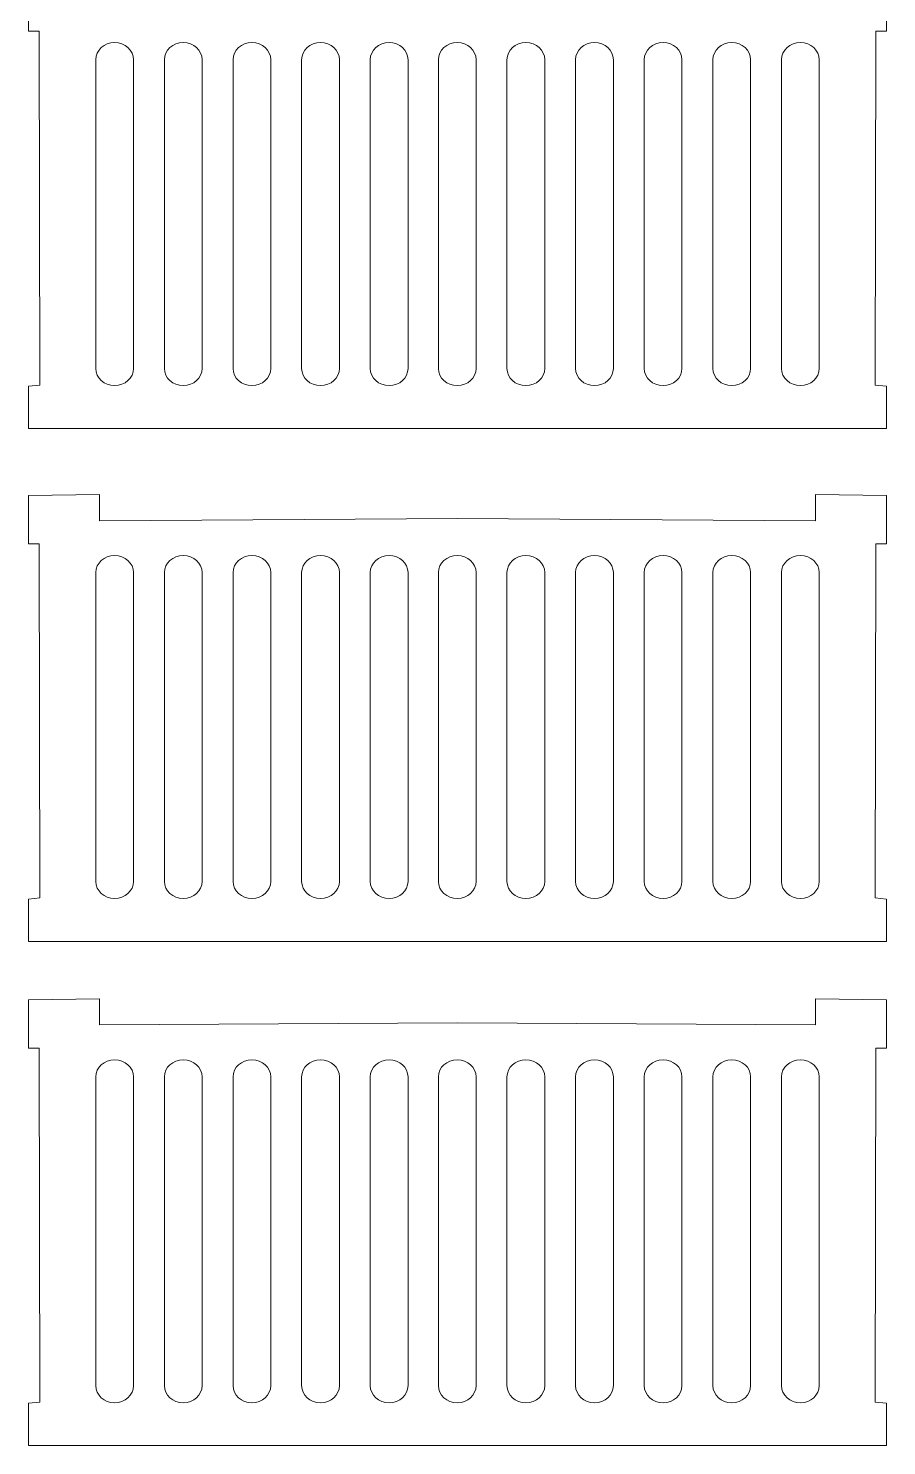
# Model space of a CAD drawing. Header units: millimetres. Extents: x -494 to 494, y -418 to 418.
# Drawn here: x -437.4 to -387.4, y -44 to 38.7 of the extents above; entities that cross this region are included whole.
import ezdxf

# ---------------------------------------------------------------- set-up
doc = ezdxf.new("R2010")
doc.units = ezdxf.units.MM
doc.header["$MEASUREMENT"] = 0

msp = doc.modelspace()

# ---------------------------------------------------------------- linework, layer by layer
at = {"lineweight": 9}
for points, knots in [([(-412.3838, 15.3226), (-412.3838, 15.3226), (-387.3684, 15.3226), (-387.3684, 15.3226), (-387.3684, 15.3226), (-387.3684, 15.3226), (-387.3684, 17.7914), (-387.3684, 17.7914), (-387.3684, 17.7914), (-387.3684, 17.7914), (-388.0299, 17.8575), (-388.0299, 17.8575), (-388.0299, 17.8575), (-388.0299, 17.8575), (-387.9909, 38.4955), (-387.9909, 38.4955), (-387.9909, 38.4955), (-387.9909, 38.4955), (-387.3684, 38.495), (-387.3684, 38.495), (-387.3684, 38.495), (-387.3684, 38.495), (-387.3684, 41.3226), (-387.3684, 41.3226), (-387.3684, 41.3226), (-387.3684, 41.3226), (-391.516, 41.372), (-391.516, 41.372), (-391.516, 41.372), (-391.516, 41.372), (-391.5163, 39.8507), (-391.5163, 39.8507), (-391.5163, 39.8507), (-391.5163, 39.8507), (-412.3838, 39.9704), (-412.3838, 39.9704), (-412.3838, 39.9704), (-412.3838, 39.9704), (-433.2513, 39.8507), (-433.2513, 39.8507), (-433.2513, 39.8507), (-433.2513, 39.8507), (-433.2516, 41.372), (-433.2516, 41.372), (-433.2516, 41.372), (-433.2516, 41.372), (-437.3992, 41.3226), (-437.3992, 41.3226), (-437.3992, 41.3226), (-437.3992, 41.3226), (-437.3992, 38.495), (-437.3992, 38.495), (-437.3992, 38.495), (-437.3992, 38.495), (-436.7767, 38.4955), (-436.7767, 38.4955), (-436.7767, 38.4955), (-436.7767, 38.4955), (-436.7377, 17.8575), (-436.7377, 17.8575), (-436.7377, 17.8575), (-436.7377, 17.8575), (-437.3992, 17.7914), (-437.3992, 17.7914), (-437.3992, 17.7914), (-437.3992, 17.7914), (-437.3992, 15.3226), (-437.3992, 15.3226), (-437.3992, 15.3226), (-437.3992, 15.3226), (-412.3838, 15.3226), (-412.3838, 15.3226)], [0, 0, 0, 0, 0.0526316, 0.0526316, 0.0526316, 0.0526316, 0.1052632, 0.1052632, 0.1052632, 0.1052632, 0.1578947, 0.1578947, 0.1578947, 0.1578947, 0.2105263, 0.2105263, 0.2105263, 0.2105263, 0.2631579, 0.2631579, 0.2631579, 0.2631579, 0.3157895, 0.3157895, 0.3157895, 0.3157895, 0.3684211, 0.3684211, 0.3684211, 0.3684211, 0.4210526, 0.4210526, 0.4210526, 0.4210526, 0.4736842, 0.4736842, 0.4736842, 0.4736842, 0.5263158, 0.5263158, 0.5263158, 0.5263158, 0.5789474, 0.5789474, 0.5789474, 0.5789474, 0.6315789, 0.6315789, 0.6315789, 0.6315789, 0.6842105, 0.6842105, 0.6842105, 0.6842105, 0.7368421, 0.7368421, 0.7368421, 0.7368421, 0.7894737, 0.7894737, 0.7894737, 0.7894737, 0.8421053, 0.8421053, 0.8421053, 0.8421053, 0.8947368, 0.8947368, 0.8947368, 0.8947368, 1, 1, 1, 1]), ([(-432.3684, 37.8226), (-432.3684, 37.8226), (-432.3683, 37.8226), (-432.3683, 37.8226), (-432.3683, 37.8226), (-431.7632, 37.8226), (-431.2684, 37.3727), (-431.2684, 36.8227), (-431.2684, 36.8227), (-431.2684, 36.8227), (-431.2684, 18.8225), (-431.2684, 18.8225), (-431.2684, 18.8225), (-431.2684, 18.2725), (-431.7632, 17.8226), (-432.3683, 17.8226), (-432.3683, 17.8226), (-432.3683, 17.8226), (-432.3684, 17.8226), (-432.3684, 17.8226), (-432.3684, 17.8226), (-432.9735, 17.8226), (-433.4684, 18.2725), (-433.4684, 18.8225), (-433.4684, 18.8225), (-433.4684, 18.8225), (-433.4684, 36.8227), (-433.4684, 36.8227), (-433.4684, 36.8227), (-433.4684, 37.3727), (-432.9735, 37.8226), (-432.3684, 37.8226)], [0, 0, 0, 0, 0.1111111, 0.1111111, 0.1111111, 0.1111111, 0.2222222, 0.2222222, 0.2222222, 0.2222222, 0.3333333, 0.3333333, 0.3333333, 0.3333333, 0.4444444, 0.4444444, 0.4444444, 0.4444444, 0.5555556, 0.5555556, 0.5555556, 0.5555556, 0.6666667, 0.6666667, 0.6666667, 0.6666667, 0.7777778, 0.7777778, 0.7777778, 0.7777778, 1, 1, 1, 1]), ([(-428.3684, 37.8226), (-428.3684, 37.8226), (-428.3683, 37.8226), (-428.3683, 37.8226), (-428.3683, 37.8226), (-427.7632, 37.8226), (-427.2684, 37.3727), (-427.2684, 36.8227), (-427.2684, 36.8227), (-427.2684, 36.8227), (-427.2684, 18.8225), (-427.2684, 18.8225), (-427.2684, 18.8225), (-427.2684, 18.2725), (-427.7632, 17.8226), (-428.3683, 17.8226), (-428.3683, 17.8226), (-428.3683, 17.8226), (-428.3684, 17.8226), (-428.3684, 17.8226), (-428.3684, 17.8226), (-428.9735, 17.8226), (-429.4684, 18.2725), (-429.4684, 18.8225), (-429.4684, 18.8225), (-429.4684, 18.8225), (-429.4684, 36.8227), (-429.4684, 36.8227), (-429.4684, 36.8227), (-429.4684, 37.3727), (-428.9735, 37.8226), (-428.3684, 37.8226)], [0, 0, 0, 0, 0.1111111, 0.1111111, 0.1111111, 0.1111111, 0.2222222, 0.2222222, 0.2222222, 0.2222222, 0.3333333, 0.3333333, 0.3333333, 0.3333333, 0.4444444, 0.4444444, 0.4444444, 0.4444444, 0.5555556, 0.5555556, 0.5555556, 0.5555556, 0.6666667, 0.6666667, 0.6666667, 0.6666667, 0.7777778, 0.7777778, 0.7777778, 0.7777778, 1, 1, 1, 1]), ([(-424.3684, 37.8226), (-424.3684, 37.8226), (-424.3683, 37.8226), (-424.3683, 37.8226), (-424.3683, 37.8226), (-423.7632, 37.8226), (-423.2684, 37.3727), (-423.2684, 36.8227), (-423.2684, 36.8227), (-423.2684, 36.8227), (-423.2684, 18.8225), (-423.2684, 18.8225), (-423.2684, 18.8225), (-423.2684, 18.2725), (-423.7632, 17.8226), (-424.3683, 17.8226), (-424.3683, 17.8226), (-424.3683, 17.8226), (-424.3684, 17.8226), (-424.3684, 17.8226), (-424.3684, 17.8226), (-424.9735, 17.8226), (-425.4684, 18.2725), (-425.4684, 18.8225), (-425.4684, 18.8225), (-425.4684, 18.8225), (-425.4684, 36.8227), (-425.4684, 36.8227), (-425.4684, 36.8227), (-425.4684, 37.3727), (-424.9735, 37.8226), (-424.3684, 37.8226)], [0, 0, 0, 0, 0.1111111, 0.1111111, 0.1111111, 0.1111111, 0.2222222, 0.2222222, 0.2222222, 0.2222222, 0.3333333, 0.3333333, 0.3333333, 0.3333333, 0.4444444, 0.4444444, 0.4444444, 0.4444444, 0.5555556, 0.5555556, 0.5555556, 0.5555556, 0.6666667, 0.6666667, 0.6666667, 0.6666667, 0.7777778, 0.7777778, 0.7777778, 0.7777778, 1, 1, 1, 1]), ([(-420.3684, 37.8226), (-420.3684, 37.8226), (-420.3683, 37.8226), (-420.3683, 37.8226), (-420.3683, 37.8226), (-419.7632, 37.8226), (-419.2684, 37.3727), (-419.2684, 36.8227), (-419.2684, 36.8227), (-419.2684, 36.8227), (-419.2684, 18.8225), (-419.2684, 18.8225), (-419.2684, 18.8225), (-419.2684, 18.2725), (-419.7632, 17.8226), (-420.3683, 17.8226), (-420.3683, 17.8226), (-420.3683, 17.8226), (-420.3684, 17.8226), (-420.3684, 17.8226), (-420.3684, 17.8226), (-420.9735, 17.8226), (-421.4684, 18.2725), (-421.4684, 18.8225), (-421.4684, 18.8225), (-421.4684, 18.8225), (-421.4684, 36.8227), (-421.4684, 36.8227), (-421.4684, 36.8227), (-421.4684, 37.3727), (-420.9735, 37.8226), (-420.3684, 37.8226)], [0, 0, 0, 0, 0.1111111, 0.1111111, 0.1111111, 0.1111111, 0.2222222, 0.2222222, 0.2222222, 0.2222222, 0.3333333, 0.3333333, 0.3333333, 0.3333333, 0.4444444, 0.4444444, 0.4444444, 0.4444444, 0.5555556, 0.5555556, 0.5555556, 0.5555556, 0.6666667, 0.6666667, 0.6666667, 0.6666667, 0.7777778, 0.7777778, 0.7777778, 0.7777778, 1, 1, 1, 1]), ([(-416.3684, 37.8226), (-416.3684, 37.8226), (-416.3683, 37.8226), (-416.3683, 37.8226), (-416.3683, 37.8226), (-415.7632, 37.8226), (-415.2684, 37.3727), (-415.2684, 36.8227), (-415.2684, 36.8227), (-415.2684, 36.8227), (-415.2684, 18.8225), (-415.2684, 18.8225), (-415.2684, 18.8225), (-415.2684, 18.2725), (-415.7632, 17.8226), (-416.3683, 17.8226), (-416.3683, 17.8226), (-416.3683, 17.8226), (-416.3684, 17.8226), (-416.3684, 17.8226), (-416.3684, 17.8226), (-416.9735, 17.8226), (-417.4684, 18.2725), (-417.4684, 18.8225), (-417.4684, 18.8225), (-417.4684, 18.8225), (-417.4684, 36.8227), (-417.4684, 36.8227), (-417.4684, 36.8227), (-417.4684, 37.3727), (-416.9735, 37.8226), (-416.3684, 37.8226)], [0, 0, 0, 0, 0.1111111, 0.1111111, 0.1111111, 0.1111111, 0.2222222, 0.2222222, 0.2222222, 0.2222222, 0.3333333, 0.3333333, 0.3333333, 0.3333333, 0.4444444, 0.4444444, 0.4444444, 0.4444444, 0.5555556, 0.5555556, 0.5555556, 0.5555556, 0.6666667, 0.6666667, 0.6666667, 0.6666667, 0.7777778, 0.7777778, 0.7777778, 0.7777778, 1, 1, 1, 1]), ([(-412.3992, 37.8226), (-412.3992, 37.8226), (-412.3993, 37.8226), (-412.3993, 37.8226), (-412.3993, 37.8226), (-413.0044, 37.8226), (-413.4992, 37.3727), (-413.4992, 36.8227), (-413.4992, 36.8227), (-413.4992, 36.8227), (-413.4992, 18.8225), (-413.4992, 18.8225), (-413.4992, 18.8225), (-413.4992, 18.2725), (-413.0044, 17.8226), (-412.3993, 17.8226), (-412.3993, 17.8226), (-412.3993, 17.8226), (-412.3992, 17.8226), (-412.3992, 17.8226), (-412.3992, 17.8226), (-411.7941, 17.8226), (-411.2992, 18.2725), (-411.2992, 18.8225), (-411.2992, 18.8225), (-411.2992, 18.8225), (-411.2992, 36.8227), (-411.2992, 36.8227), (-411.2992, 36.8227), (-411.2992, 37.3727), (-411.7941, 37.8226), (-412.3992, 37.8226)], [0, 0, 0, 0, 0.1111111, 0.1111111, 0.1111111, 0.1111111, 0.2222222, 0.2222222, 0.2222222, 0.2222222, 0.3333333, 0.3333333, 0.3333333, 0.3333333, 0.4444444, 0.4444444, 0.4444444, 0.4444444, 0.5555556, 0.5555556, 0.5555556, 0.5555556, 0.6666667, 0.6666667, 0.6666667, 0.6666667, 0.7777778, 0.7777778, 0.7777778, 0.7777778, 1, 1, 1, 1]), ([(-408.3992, 37.8226), (-408.3992, 37.8226), (-408.3993, 37.8226), (-408.3993, 37.8226), (-408.3993, 37.8226), (-409.0044, 37.8226), (-409.4992, 37.3727), (-409.4992, 36.8227), (-409.4992, 36.8227), (-409.4992, 36.8227), (-409.4992, 18.8225), (-409.4992, 18.8225), (-409.4992, 18.8225), (-409.4992, 18.2725), (-409.0044, 17.8226), (-408.3993, 17.8226), (-408.3993, 17.8226), (-408.3993, 17.8226), (-408.3992, 17.8226), (-408.3992, 17.8226), (-408.3992, 17.8226), (-407.7941, 17.8226), (-407.2992, 18.2725), (-407.2992, 18.8225), (-407.2992, 18.8225), (-407.2992, 18.8225), (-407.2992, 36.8227), (-407.2992, 36.8227), (-407.2992, 36.8227), (-407.2992, 37.3727), (-407.7941, 37.8226), (-408.3992, 37.8226)], [0, 0, 0, 0, 0.1111111, 0.1111111, 0.1111111, 0.1111111, 0.2222222, 0.2222222, 0.2222222, 0.2222222, 0.3333333, 0.3333333, 0.3333333, 0.3333333, 0.4444444, 0.4444444, 0.4444444, 0.4444444, 0.5555556, 0.5555556, 0.5555556, 0.5555556, 0.6666667, 0.6666667, 0.6666667, 0.6666667, 0.7777778, 0.7777778, 0.7777778, 0.7777778, 1, 1, 1, 1]), ([(-404.3992, 37.8226), (-404.3992, 37.8226), (-404.3993, 37.8226), (-404.3993, 37.8226), (-404.3993, 37.8226), (-405.0044, 37.8226), (-405.4992, 37.3727), (-405.4992, 36.8227), (-405.4992, 36.8227), (-405.4992, 36.8227), (-405.4992, 18.8225), (-405.4992, 18.8225), (-405.4992, 18.8225), (-405.4992, 18.2725), (-405.0044, 17.8226), (-404.3993, 17.8226), (-404.3993, 17.8226), (-404.3993, 17.8226), (-404.3992, 17.8226), (-404.3992, 17.8226), (-404.3992, 17.8226), (-403.7941, 17.8226), (-403.2992, 18.2725), (-403.2992, 18.8225), (-403.2992, 18.8225), (-403.2992, 18.8225), (-403.2992, 36.8227), (-403.2992, 36.8227), (-403.2992, 36.8227), (-403.2992, 37.3727), (-403.7941, 37.8226), (-404.3992, 37.8226)], [0, 0, 0, 0, 0.1111111, 0.1111111, 0.1111111, 0.1111111, 0.2222222, 0.2222222, 0.2222222, 0.2222222, 0.3333333, 0.3333333, 0.3333333, 0.3333333, 0.4444444, 0.4444444, 0.4444444, 0.4444444, 0.5555556, 0.5555556, 0.5555556, 0.5555556, 0.6666667, 0.6666667, 0.6666667, 0.6666667, 0.7777778, 0.7777778, 0.7777778, 0.7777778, 1, 1, 1, 1]), ([(-400.3992, 37.8226), (-400.3992, 37.8226), (-400.3993, 37.8226), (-400.3993, 37.8226), (-400.3993, 37.8226), (-401.0044, 37.8226), (-401.4992, 37.3727), (-401.4992, 36.8227), (-401.4992, 36.8227), (-401.4992, 36.8227), (-401.4992, 18.8225), (-401.4992, 18.8225), (-401.4992, 18.8225), (-401.4992, 18.2725), (-401.0044, 17.8226), (-400.3993, 17.8226), (-400.3993, 17.8226), (-400.3993, 17.8226), (-400.3992, 17.8226), (-400.3992, 17.8226), (-400.3992, 17.8226), (-399.7941, 17.8226), (-399.2992, 18.2725), (-399.2992, 18.8225), (-399.2992, 18.8225), (-399.2992, 18.8225), (-399.2992, 36.8227), (-399.2992, 36.8227), (-399.2992, 36.8227), (-399.2992, 37.3727), (-399.7941, 37.8226), (-400.3992, 37.8226)], [0, 0, 0, 0, 0.1111111, 0.1111111, 0.1111111, 0.1111111, 0.2222222, 0.2222222, 0.2222222, 0.2222222, 0.3333333, 0.3333333, 0.3333333, 0.3333333, 0.4444444, 0.4444444, 0.4444444, 0.4444444, 0.5555556, 0.5555556, 0.5555556, 0.5555556, 0.6666667, 0.6666667, 0.6666667, 0.6666667, 0.7777778, 0.7777778, 0.7777778, 0.7777778, 1, 1, 1, 1]), ([(-396.3992, 37.8226), (-396.3992, 37.8226), (-396.3993, 37.8226), (-396.3993, 37.8226), (-396.3993, 37.8226), (-397.0044, 37.8226), (-397.4992, 37.3727), (-397.4992, 36.8227), (-397.4992, 36.8227), (-397.4992, 36.8227), (-397.4992, 18.8225), (-397.4992, 18.8225), (-397.4992, 18.8225), (-397.4992, 18.2725), (-397.0044, 17.8226), (-396.3993, 17.8226), (-396.3993, 17.8226), (-396.3993, 17.8226), (-396.3992, 17.8226), (-396.3992, 17.8226), (-396.3992, 17.8226), (-395.7941, 17.8226), (-395.2992, 18.2725), (-395.2992, 18.8225), (-395.2992, 18.8225), (-395.2992, 18.8225), (-395.2992, 36.8227), (-395.2992, 36.8227), (-395.2992, 36.8227), (-395.2992, 37.3727), (-395.7941, 37.8226), (-396.3992, 37.8226)], [0, 0, 0, 0, 0.1111111, 0.1111111, 0.1111111, 0.1111111, 0.2222222, 0.2222222, 0.2222222, 0.2222222, 0.3333333, 0.3333333, 0.3333333, 0.3333333, 0.4444444, 0.4444444, 0.4444444, 0.4444444, 0.5555556, 0.5555556, 0.5555556, 0.5555556, 0.6666667, 0.6666667, 0.6666667, 0.6666667, 0.7777778, 0.7777778, 0.7777778, 0.7777778, 1, 1, 1, 1]), ([(-392.3992, 37.8226), (-392.3992, 37.8226), (-392.3993, 37.8226), (-392.3993, 37.8226), (-392.3993, 37.8226), (-393.0044, 37.8226), (-393.4992, 37.3727), (-393.4992, 36.8227), (-393.4992, 36.8227), (-393.4992, 36.8227), (-393.4992, 18.8225), (-393.4992, 18.8225), (-393.4992, 18.8225), (-393.4992, 18.2725), (-393.0044, 17.8226), (-392.3993, 17.8226), (-392.3993, 17.8226), (-392.3993, 17.8226), (-392.3992, 17.8226), (-392.3992, 17.8226), (-392.3992, 17.8226), (-391.7941, 17.8226), (-391.2992, 18.2725), (-391.2992, 18.8225), (-391.2992, 18.8225), (-391.2992, 18.8225), (-391.2992, 36.8227), (-391.2992, 36.8227), (-391.2992, 36.8227), (-391.2992, 37.3727), (-391.7941, 37.8226), (-392.3992, 37.8226)], [0, 0, 0, 0, 0.1111111, 0.1111111, 0.1111111, 0.1111111, 0.2222222, 0.2222222, 0.2222222, 0.2222222, 0.3333333, 0.3333333, 0.3333333, 0.3333333, 0.4444444, 0.4444444, 0.4444444, 0.4444444, 0.5555556, 0.5555556, 0.5555556, 0.5555556, 0.6666667, 0.6666667, 0.6666667, 0.6666667, 0.7777778, 0.7777778, 0.7777778, 0.7777778, 1, 1, 1, 1]), ([(-412.3838, -14.5774), (-412.3838, -14.5774), (-387.3684, -14.5774), (-387.3684, -14.5774), (-387.3684, -14.5774), (-387.3684, -14.5774), (-387.3684, -12.1086), (-387.3684, -12.1086), (-387.3684, -12.1086), (-387.3684, -12.1086), (-388.0299, -12.0425), (-388.0299, -12.0425), (-388.0299, -12.0425), (-388.0299, -12.0425), (-387.9909, 8.5955), (-387.9909, 8.5955), (-387.9909, 8.5955), (-387.9909, 8.5955), (-387.3684, 8.595), (-387.3684, 8.595), (-387.3684, 8.595), (-387.3684, 8.595), (-387.3684, 11.4226), (-387.3684, 11.4226), (-387.3684, 11.4226), (-387.3684, 11.4226), (-391.516, 11.472), (-391.516, 11.472), (-391.516, 11.472), (-391.516, 11.472), (-391.5163, 9.9507), (-391.5163, 9.9507), (-391.5163, 9.9507), (-391.5163, 9.9507), (-412.3838, 10.0704), (-412.3838, 10.0704), (-412.3838, 10.0704), (-412.3838, 10.0704), (-433.2513, 9.9507), (-433.2513, 9.9507), (-433.2513, 9.9507), (-433.2513, 9.9507), (-433.2516, 11.472), (-433.2516, 11.472), (-433.2516, 11.472), (-433.2516, 11.472), (-437.3992, 11.4226), (-437.3992, 11.4226), (-437.3992, 11.4226), (-437.3992, 11.4226), (-437.3992, 8.595), (-437.3992, 8.595), (-437.3992, 8.595), (-437.3992, 8.595), (-436.7767, 8.5955), (-436.7767, 8.5955), (-436.7767, 8.5955), (-436.7767, 8.5955), (-436.7377, -12.0425), (-436.7377, -12.0425), (-436.7377, -12.0425), (-436.7377, -12.0425), (-437.3992, -12.1086), (-437.3992, -12.1086), (-437.3992, -12.1086), (-437.3992, -12.1086), (-437.3992, -14.5774), (-437.3992, -14.5774), (-437.3992, -14.5774), (-437.3992, -14.5774), (-412.3838, -14.5774), (-412.3838, -14.5774)], [0, 0, 0, 0, 0.0526316, 0.0526316, 0.0526316, 0.0526316, 0.1052632, 0.1052632, 0.1052632, 0.1052632, 0.1578947, 0.1578947, 0.1578947, 0.1578947, 0.2105263, 0.2105263, 0.2105263, 0.2105263, 0.2631579, 0.2631579, 0.2631579, 0.2631579, 0.3157895, 0.3157895, 0.3157895, 0.3157895, 0.3684211, 0.3684211, 0.3684211, 0.3684211, 0.4210526, 0.4210526, 0.4210526, 0.4210526, 0.4736842, 0.4736842, 0.4736842, 0.4736842, 0.5263158, 0.5263158, 0.5263158, 0.5263158, 0.5789474, 0.5789474, 0.5789474, 0.5789474, 0.6315789, 0.6315789, 0.6315789, 0.6315789, 0.6842105, 0.6842105, 0.6842105, 0.6842105, 0.7368421, 0.7368421, 0.7368421, 0.7368421, 0.7894737, 0.7894737, 0.7894737, 0.7894737, 0.8421053, 0.8421053, 0.8421053, 0.8421053, 0.8947368, 0.8947368, 0.8947368, 0.8947368, 1, 1, 1, 1]), ([(-432.3684, 7.9226), (-432.3684, 7.9226), (-432.3683, 7.9226), (-432.3683, 7.9226), (-432.3683, 7.9226), (-431.7632, 7.9226), (-431.2684, 7.4727), (-431.2684, 6.9227), (-431.2684, 6.9227), (-431.2684, 6.9227), (-431.2684, -11.0775), (-431.2684, -11.0775), (-431.2684, -11.0775), (-431.2684, -11.6275), (-431.7632, -12.0774), (-432.3683, -12.0774), (-432.3683, -12.0774), (-432.3683, -12.0774), (-432.3684, -12.0774), (-432.3684, -12.0774), (-432.3684, -12.0774), (-432.9735, -12.0774), (-433.4684, -11.6275), (-433.4684, -11.0775), (-433.4684, -11.0775), (-433.4684, -11.0775), (-433.4684, 6.9227), (-433.4684, 6.9227), (-433.4684, 6.9227), (-433.4684, 7.4727), (-432.9735, 7.9226), (-432.3684, 7.9226)], [0, 0, 0, 0, 0.1111111, 0.1111111, 0.1111111, 0.1111111, 0.2222222, 0.2222222, 0.2222222, 0.2222222, 0.3333333, 0.3333333, 0.3333333, 0.3333333, 0.4444444, 0.4444444, 0.4444444, 0.4444444, 0.5555556, 0.5555556, 0.5555556, 0.5555556, 0.6666667, 0.6666667, 0.6666667, 0.6666667, 0.7777778, 0.7777778, 0.7777778, 0.7777778, 1, 1, 1, 1]), ([(-428.3684, 7.9226), (-428.3684, 7.9226), (-428.3683, 7.9226), (-428.3683, 7.9226), (-428.3683, 7.9226), (-427.7632, 7.9226), (-427.2684, 7.4727), (-427.2684, 6.9227), (-427.2684, 6.9227), (-427.2684, 6.9227), (-427.2684, -11.0775), (-427.2684, -11.0775), (-427.2684, -11.0775), (-427.2684, -11.6275), (-427.7632, -12.0774), (-428.3683, -12.0774), (-428.3683, -12.0774), (-428.3683, -12.0774), (-428.3684, -12.0774), (-428.3684, -12.0774), (-428.3684, -12.0774), (-428.9735, -12.0774), (-429.4684, -11.6275), (-429.4684, -11.0775), (-429.4684, -11.0775), (-429.4684, -11.0775), (-429.4684, 6.9227), (-429.4684, 6.9227), (-429.4684, 6.9227), (-429.4684, 7.4727), (-428.9735, 7.9226), (-428.3684, 7.9226)], [0, 0, 0, 0, 0.1111111, 0.1111111, 0.1111111, 0.1111111, 0.2222222, 0.2222222, 0.2222222, 0.2222222, 0.3333333, 0.3333333, 0.3333333, 0.3333333, 0.4444444, 0.4444444, 0.4444444, 0.4444444, 0.5555556, 0.5555556, 0.5555556, 0.5555556, 0.6666667, 0.6666667, 0.6666667, 0.6666667, 0.7777778, 0.7777778, 0.7777778, 0.7777778, 1, 1, 1, 1]), ([(-424.3684, 7.9226), (-424.3684, 7.9226), (-424.3683, 7.9226), (-424.3683, 7.9226), (-424.3683, 7.9226), (-423.7632, 7.9226), (-423.2684, 7.4727), (-423.2684, 6.9227), (-423.2684, 6.9227), (-423.2684, 6.9227), (-423.2684, -11.0775), (-423.2684, -11.0775), (-423.2684, -11.0775), (-423.2684, -11.6275), (-423.7632, -12.0774), (-424.3683, -12.0774), (-424.3683, -12.0774), (-424.3683, -12.0774), (-424.3684, -12.0774), (-424.3684, -12.0774), (-424.3684, -12.0774), (-424.9735, -12.0774), (-425.4684, -11.6275), (-425.4684, -11.0775), (-425.4684, -11.0775), (-425.4684, -11.0775), (-425.4684, 6.9227), (-425.4684, 6.9227), (-425.4684, 6.9227), (-425.4684, 7.4727), (-424.9735, 7.9226), (-424.3684, 7.9226)], [0, 0, 0, 0, 0.1111111, 0.1111111, 0.1111111, 0.1111111, 0.2222222, 0.2222222, 0.2222222, 0.2222222, 0.3333333, 0.3333333, 0.3333333, 0.3333333, 0.4444444, 0.4444444, 0.4444444, 0.4444444, 0.5555556, 0.5555556, 0.5555556, 0.5555556, 0.6666667, 0.6666667, 0.6666667, 0.6666667, 0.7777778, 0.7777778, 0.7777778, 0.7777778, 1, 1, 1, 1]), ([(-420.3684, 7.9226), (-420.3684, 7.9226), (-420.3683, 7.9226), (-420.3683, 7.9226), (-420.3683, 7.9226), (-419.7632, 7.9226), (-419.2684, 7.4727), (-419.2684, 6.9227), (-419.2684, 6.9227), (-419.2684, 6.9227), (-419.2684, -11.0775), (-419.2684, -11.0775), (-419.2684, -11.0775), (-419.2684, -11.6275), (-419.7632, -12.0774), (-420.3683, -12.0774), (-420.3683, -12.0774), (-420.3683, -12.0774), (-420.3684, -12.0774), (-420.3684, -12.0774), (-420.3684, -12.0774), (-420.9735, -12.0774), (-421.4684, -11.6275), (-421.4684, -11.0775), (-421.4684, -11.0775), (-421.4684, -11.0775), (-421.4684, 6.9227), (-421.4684, 6.9227), (-421.4684, 6.9227), (-421.4684, 7.4727), (-420.9735, 7.9226), (-420.3684, 7.9226)], [0, 0, 0, 0, 0.1111111, 0.1111111, 0.1111111, 0.1111111, 0.2222222, 0.2222222, 0.2222222, 0.2222222, 0.3333333, 0.3333333, 0.3333333, 0.3333333, 0.4444444, 0.4444444, 0.4444444, 0.4444444, 0.5555556, 0.5555556, 0.5555556, 0.5555556, 0.6666667, 0.6666667, 0.6666667, 0.6666667, 0.7777778, 0.7777778, 0.7777778, 0.7777778, 1, 1, 1, 1]), ([(-416.3684, 7.9226), (-416.3684, 7.9226), (-416.3683, 7.9226), (-416.3683, 7.9226), (-416.3683, 7.9226), (-415.7632, 7.9226), (-415.2684, 7.4727), (-415.2684, 6.9227), (-415.2684, 6.9227), (-415.2684, 6.9227), (-415.2684, -11.0775), (-415.2684, -11.0775), (-415.2684, -11.0775), (-415.2684, -11.6275), (-415.7632, -12.0774), (-416.3683, -12.0774), (-416.3683, -12.0774), (-416.3683, -12.0774), (-416.3684, -12.0774), (-416.3684, -12.0774), (-416.3684, -12.0774), (-416.9735, -12.0774), (-417.4684, -11.6275), (-417.4684, -11.0775), (-417.4684, -11.0775), (-417.4684, -11.0775), (-417.4684, 6.9227), (-417.4684, 6.9227), (-417.4684, 6.9227), (-417.4684, 7.4727), (-416.9735, 7.9226), (-416.3684, 7.9226)], [0, 0, 0, 0, 0.1111111, 0.1111111, 0.1111111, 0.1111111, 0.2222222, 0.2222222, 0.2222222, 0.2222222, 0.3333333, 0.3333333, 0.3333333, 0.3333333, 0.4444444, 0.4444444, 0.4444444, 0.4444444, 0.5555556, 0.5555556, 0.5555556, 0.5555556, 0.6666667, 0.6666667, 0.6666667, 0.6666667, 0.7777778, 0.7777778, 0.7777778, 0.7777778, 1, 1, 1, 1]), ([(-412.3992, 7.9226), (-412.3992, 7.9226), (-412.3993, 7.9226), (-412.3993, 7.9226), (-412.3993, 7.9226), (-413.0044, 7.9226), (-413.4992, 7.4727), (-413.4992, 6.9227), (-413.4992, 6.9227), (-413.4992, 6.9227), (-413.4992, -11.0775), (-413.4992, -11.0775), (-413.4992, -11.0775), (-413.4992, -11.6275), (-413.0044, -12.0774), (-412.3993, -12.0774), (-412.3993, -12.0774), (-412.3993, -12.0774), (-412.3992, -12.0774), (-412.3992, -12.0774), (-412.3992, -12.0774), (-411.7941, -12.0774), (-411.2992, -11.6275), (-411.2992, -11.0775), (-411.2992, -11.0775), (-411.2992, -11.0775), (-411.2992, 6.9227), (-411.2992, 6.9227), (-411.2992, 6.9227), (-411.2992, 7.4727), (-411.7941, 7.9226), (-412.3992, 7.9226)], [0, 0, 0, 0, 0.1111111, 0.1111111, 0.1111111, 0.1111111, 0.2222222, 0.2222222, 0.2222222, 0.2222222, 0.3333333, 0.3333333, 0.3333333, 0.3333333, 0.4444444, 0.4444444, 0.4444444, 0.4444444, 0.5555556, 0.5555556, 0.5555556, 0.5555556, 0.6666667, 0.6666667, 0.6666667, 0.6666667, 0.7777778, 0.7777778, 0.7777778, 0.7777778, 1, 1, 1, 1]), ([(-408.3992, 7.9226), (-408.3992, 7.9226), (-408.3993, 7.9226), (-408.3993, 7.9226), (-408.3993, 7.9226), (-409.0044, 7.9226), (-409.4992, 7.4727), (-409.4992, 6.9227), (-409.4992, 6.9227), (-409.4992, 6.9227), (-409.4992, -11.0775), (-409.4992, -11.0775), (-409.4992, -11.0775), (-409.4992, -11.6275), (-409.0044, -12.0774), (-408.3993, -12.0774), (-408.3993, -12.0774), (-408.3993, -12.0774), (-408.3992, -12.0774), (-408.3992, -12.0774), (-408.3992, -12.0774), (-407.7941, -12.0774), (-407.2992, -11.6275), (-407.2992, -11.0775), (-407.2992, -11.0775), (-407.2992, -11.0775), (-407.2992, 6.9227), (-407.2992, 6.9227), (-407.2992, 6.9227), (-407.2992, 7.4727), (-407.7941, 7.9226), (-408.3992, 7.9226)], [0, 0, 0, 0, 0.1111111, 0.1111111, 0.1111111, 0.1111111, 0.2222222, 0.2222222, 0.2222222, 0.2222222, 0.3333333, 0.3333333, 0.3333333, 0.3333333, 0.4444444, 0.4444444, 0.4444444, 0.4444444, 0.5555556, 0.5555556, 0.5555556, 0.5555556, 0.6666667, 0.6666667, 0.6666667, 0.6666667, 0.7777778, 0.7777778, 0.7777778, 0.7777778, 1, 1, 1, 1]), ([(-404.3992, 7.9226), (-404.3992, 7.9226), (-404.3993, 7.9226), (-404.3993, 7.9226), (-404.3993, 7.9226), (-405.0044, 7.9226), (-405.4992, 7.4727), (-405.4992, 6.9227), (-405.4992, 6.9227), (-405.4992, 6.9227), (-405.4992, -11.0775), (-405.4992, -11.0775), (-405.4992, -11.0775), (-405.4992, -11.6275), (-405.0044, -12.0774), (-404.3993, -12.0774), (-404.3993, -12.0774), (-404.3993, -12.0774), (-404.3992, -12.0774), (-404.3992, -12.0774), (-404.3992, -12.0774), (-403.7941, -12.0774), (-403.2992, -11.6275), (-403.2992, -11.0775), (-403.2992, -11.0775), (-403.2992, -11.0775), (-403.2992, 6.9227), (-403.2992, 6.9227), (-403.2992, 6.9227), (-403.2992, 7.4727), (-403.7941, 7.9226), (-404.3992, 7.9226)], [0, 0, 0, 0, 0.1111111, 0.1111111, 0.1111111, 0.1111111, 0.2222222, 0.2222222, 0.2222222, 0.2222222, 0.3333333, 0.3333333, 0.3333333, 0.3333333, 0.4444444, 0.4444444, 0.4444444, 0.4444444, 0.5555556, 0.5555556, 0.5555556, 0.5555556, 0.6666667, 0.6666667, 0.6666667, 0.6666667, 0.7777778, 0.7777778, 0.7777778, 0.7777778, 1, 1, 1, 1]), ([(-400.3992, 7.9226), (-400.3992, 7.9226), (-400.3993, 7.9226), (-400.3993, 7.9226), (-400.3993, 7.9226), (-401.0044, 7.9226), (-401.4992, 7.4727), (-401.4992, 6.9227), (-401.4992, 6.9227), (-401.4992, 6.9227), (-401.4992, -11.0775), (-401.4992, -11.0775), (-401.4992, -11.0775), (-401.4992, -11.6275), (-401.0044, -12.0774), (-400.3993, -12.0774), (-400.3993, -12.0774), (-400.3993, -12.0774), (-400.3992, -12.0774), (-400.3992, -12.0774), (-400.3992, -12.0774), (-399.7941, -12.0774), (-399.2992, -11.6275), (-399.2992, -11.0775), (-399.2992, -11.0775), (-399.2992, -11.0775), (-399.2992, 6.9227), (-399.2992, 6.9227), (-399.2992, 6.9227), (-399.2992, 7.4727), (-399.7941, 7.9226), (-400.3992, 7.9226)], [0, 0, 0, 0, 0.1111111, 0.1111111, 0.1111111, 0.1111111, 0.2222222, 0.2222222, 0.2222222, 0.2222222, 0.3333333, 0.3333333, 0.3333333, 0.3333333, 0.4444444, 0.4444444, 0.4444444, 0.4444444, 0.5555556, 0.5555556, 0.5555556, 0.5555556, 0.6666667, 0.6666667, 0.6666667, 0.6666667, 0.7777778, 0.7777778, 0.7777778, 0.7777778, 1, 1, 1, 1]), ([(-396.3992, 7.9226), (-396.3992, 7.9226), (-396.3993, 7.9226), (-396.3993, 7.9226), (-396.3993, 7.9226), (-397.0044, 7.9226), (-397.4992, 7.4727), (-397.4992, 6.9227), (-397.4992, 6.9227), (-397.4992, 6.9227), (-397.4992, -11.0775), (-397.4992, -11.0775), (-397.4992, -11.0775), (-397.4992, -11.6275), (-397.0044, -12.0774), (-396.3993, -12.0774), (-396.3993, -12.0774), (-396.3993, -12.0774), (-396.3992, -12.0774), (-396.3992, -12.0774), (-396.3992, -12.0774), (-395.7941, -12.0774), (-395.2992, -11.6275), (-395.2992, -11.0775), (-395.2992, -11.0775), (-395.2992, -11.0775), (-395.2992, 6.9227), (-395.2992, 6.9227), (-395.2992, 6.9227), (-395.2992, 7.4727), (-395.7941, 7.9226), (-396.3992, 7.9226)], [0, 0, 0, 0, 0.1111111, 0.1111111, 0.1111111, 0.1111111, 0.2222222, 0.2222222, 0.2222222, 0.2222222, 0.3333333, 0.3333333, 0.3333333, 0.3333333, 0.4444444, 0.4444444, 0.4444444, 0.4444444, 0.5555556, 0.5555556, 0.5555556, 0.5555556, 0.6666667, 0.6666667, 0.6666667, 0.6666667, 0.7777778, 0.7777778, 0.7777778, 0.7777778, 1, 1, 1, 1]), ([(-392.3992, 7.9226), (-392.3992, 7.9226), (-392.3993, 7.9226), (-392.3993, 7.9226), (-392.3993, 7.9226), (-393.0044, 7.9226), (-393.4992, 7.4727), (-393.4992, 6.9227), (-393.4992, 6.9227), (-393.4992, 6.9227), (-393.4992, -11.0775), (-393.4992, -11.0775), (-393.4992, -11.0775), (-393.4992, -11.6275), (-393.0044, -12.0774), (-392.3993, -12.0774), (-392.3993, -12.0774), (-392.3993, -12.0774), (-392.3992, -12.0774), (-392.3992, -12.0774), (-392.3992, -12.0774), (-391.7941, -12.0774), (-391.2992, -11.6275), (-391.2992, -11.0775), (-391.2992, -11.0775), (-391.2992, -11.0775), (-391.2992, 6.9227), (-391.2992, 6.9227), (-391.2992, 6.9227), (-391.2992, 7.4727), (-391.7941, 7.9226), (-392.3992, 7.9226)], [0, 0, 0, 0, 0.1111111, 0.1111111, 0.1111111, 0.1111111, 0.2222222, 0.2222222, 0.2222222, 0.2222222, 0.3333333, 0.3333333, 0.3333333, 0.3333333, 0.4444444, 0.4444444, 0.4444444, 0.4444444, 0.5555556, 0.5555556, 0.5555556, 0.5555556, 0.6666667, 0.6666667, 0.6666667, 0.6666667, 0.7777778, 0.7777778, 0.7777778, 0.7777778, 1, 1, 1, 1]), ([(-412.3838, -43.9774), (-412.3838, -43.9774), (-387.3684, -43.9774), (-387.3684, -43.9774), (-387.3684, -43.9774), (-387.3684, -43.9774), (-387.3684, -41.5086), (-387.3684, -41.5086), (-387.3684, -41.5086), (-387.3684, -41.5086), (-388.0299, -41.4425), (-388.0299, -41.4425), (-388.0299, -41.4425), (-388.0299, -41.4425), (-387.9909, -20.8045), (-387.9909, -20.8045), (-387.9909, -20.8045), (-387.9909, -20.8045), (-387.3684, -20.805), (-387.3684, -20.805), (-387.3684, -20.805), (-387.3684, -20.805), (-387.3684, -17.9774), (-387.3684, -17.9774), (-387.3684, -17.9774), (-387.3684, -17.9774), (-391.516, -17.928), (-391.516, -17.928), (-391.516, -17.928), (-391.516, -17.928), (-391.5163, -19.4493), (-391.5163, -19.4493), (-391.5163, -19.4493), (-391.5163, -19.4493), (-412.3838, -19.3296), (-412.3838, -19.3296), (-412.3838, -19.3296), (-412.3838, -19.3296), (-433.2513, -19.4493), (-433.2513, -19.4493), (-433.2513, -19.4493), (-433.2513, -19.4493), (-433.2516, -17.928), (-433.2516, -17.928), (-433.2516, -17.928), (-433.2516, -17.928), (-437.3992, -17.9774), (-437.3992, -17.9774), (-437.3992, -17.9774), (-437.3992, -17.9774), (-437.3992, -20.805), (-437.3992, -20.805), (-437.3992, -20.805), (-437.3992, -20.805), (-436.7767, -20.8045), (-436.7767, -20.8045), (-436.7767, -20.8045), (-436.7767, -20.8045), (-436.7377, -41.4425), (-436.7377, -41.4425), (-436.7377, -41.4425), (-436.7377, -41.4425), (-437.3992, -41.5086), (-437.3992, -41.5086), (-437.3992, -41.5086), (-437.3992, -41.5086), (-437.3992, -43.9774), (-437.3992, -43.9774), (-437.3992, -43.9774), (-437.3992, -43.9774), (-412.3838, -43.9774), (-412.3838, -43.9774)], [0, 0, 0, 0, 0.0526316, 0.0526316, 0.0526316, 0.0526316, 0.1052632, 0.1052632, 0.1052632, 0.1052632, 0.1578947, 0.1578947, 0.1578947, 0.1578947, 0.2105263, 0.2105263, 0.2105263, 0.2105263, 0.2631579, 0.2631579, 0.2631579, 0.2631579, 0.3157895, 0.3157895, 0.3157895, 0.3157895, 0.3684211, 0.3684211, 0.3684211, 0.3684211, 0.4210526, 0.4210526, 0.4210526, 0.4210526, 0.4736842, 0.4736842, 0.4736842, 0.4736842, 0.5263158, 0.5263158, 0.5263158, 0.5263158, 0.5789474, 0.5789474, 0.5789474, 0.5789474, 0.6315789, 0.6315789, 0.6315789, 0.6315789, 0.6842105, 0.6842105, 0.6842105, 0.6842105, 0.7368421, 0.7368421, 0.7368421, 0.7368421, 0.7894737, 0.7894737, 0.7894737, 0.7894737, 0.8421053, 0.8421053, 0.8421053, 0.8421053, 0.8947368, 0.8947368, 0.8947368, 0.8947368, 1, 1, 1, 1]), ([(-432.3684, -21.4774), (-432.3684, -21.4774), (-432.3683, -21.4774), (-432.3683, -21.4774), (-432.3683, -21.4774), (-431.7632, -21.4774), (-431.2684, -21.9273), (-431.2684, -22.4773), (-431.2684, -22.4773), (-431.2684, -22.4773), (-431.2684, -40.4775), (-431.2684, -40.4775), (-431.2684, -40.4775), (-431.2684, -41.0275), (-431.7632, -41.4774), (-432.3683, -41.4774), (-432.3683, -41.4774), (-432.3683, -41.4774), (-432.3684, -41.4774), (-432.3684, -41.4774), (-432.3684, -41.4774), (-432.9735, -41.4774), (-433.4684, -41.0275), (-433.4684, -40.4775), (-433.4684, -40.4775), (-433.4684, -40.4775), (-433.4684, -22.4773), (-433.4684, -22.4773), (-433.4684, -22.4773), (-433.4684, -21.9273), (-432.9735, -21.4774), (-432.3684, -21.4774)], [0, 0, 0, 0, 0.1111111, 0.1111111, 0.1111111, 0.1111111, 0.2222222, 0.2222222, 0.2222222, 0.2222222, 0.3333333, 0.3333333, 0.3333333, 0.3333333, 0.4444444, 0.4444444, 0.4444444, 0.4444444, 0.5555556, 0.5555556, 0.5555556, 0.5555556, 0.6666667, 0.6666667, 0.6666667, 0.6666667, 0.7777778, 0.7777778, 0.7777778, 0.7777778, 1, 1, 1, 1]), ([(-428.3684, -21.4774), (-428.3684, -21.4774), (-428.3683, -21.4774), (-428.3683, -21.4774), (-428.3683, -21.4774), (-427.7632, -21.4774), (-427.2684, -21.9273), (-427.2684, -22.4773), (-427.2684, -22.4773), (-427.2684, -22.4773), (-427.2684, -40.4775), (-427.2684, -40.4775), (-427.2684, -40.4775), (-427.2684, -41.0275), (-427.7632, -41.4774), (-428.3683, -41.4774), (-428.3683, -41.4774), (-428.3683, -41.4774), (-428.3684, -41.4774), (-428.3684, -41.4774), (-428.3684, -41.4774), (-428.9735, -41.4774), (-429.4684, -41.0275), (-429.4684, -40.4775), (-429.4684, -40.4775), (-429.4684, -40.4775), (-429.4684, -22.4773), (-429.4684, -22.4773), (-429.4684, -22.4773), (-429.4684, -21.9273), (-428.9735, -21.4774), (-428.3684, -21.4774)], [0, 0, 0, 0, 0.1111111, 0.1111111, 0.1111111, 0.1111111, 0.2222222, 0.2222222, 0.2222222, 0.2222222, 0.3333333, 0.3333333, 0.3333333, 0.3333333, 0.4444444, 0.4444444, 0.4444444, 0.4444444, 0.5555556, 0.5555556, 0.5555556, 0.5555556, 0.6666667, 0.6666667, 0.6666667, 0.6666667, 0.7777778, 0.7777778, 0.7777778, 0.7777778, 1, 1, 1, 1]), ([(-424.3684, -21.4774), (-424.3684, -21.4774), (-424.3683, -21.4774), (-424.3683, -21.4774), (-424.3683, -21.4774), (-423.7632, -21.4774), (-423.2684, -21.9273), (-423.2684, -22.4773), (-423.2684, -22.4773), (-423.2684, -22.4773), (-423.2684, -40.4775), (-423.2684, -40.4775), (-423.2684, -40.4775), (-423.2684, -41.0275), (-423.7632, -41.4774), (-424.3683, -41.4774), (-424.3683, -41.4774), (-424.3683, -41.4774), (-424.3684, -41.4774), (-424.3684, -41.4774), (-424.3684, -41.4774), (-424.9735, -41.4774), (-425.4684, -41.0275), (-425.4684, -40.4775), (-425.4684, -40.4775), (-425.4684, -40.4775), (-425.4684, -22.4773), (-425.4684, -22.4773), (-425.4684, -22.4773), (-425.4684, -21.9273), (-424.9735, -21.4774), (-424.3684, -21.4774)], [0, 0, 0, 0, 0.1111111, 0.1111111, 0.1111111, 0.1111111, 0.2222222, 0.2222222, 0.2222222, 0.2222222, 0.3333333, 0.3333333, 0.3333333, 0.3333333, 0.4444444, 0.4444444, 0.4444444, 0.4444444, 0.5555556, 0.5555556, 0.5555556, 0.5555556, 0.6666667, 0.6666667, 0.6666667, 0.6666667, 0.7777778, 0.7777778, 0.7777778, 0.7777778, 1, 1, 1, 1]), ([(-420.3684, -21.4774), (-420.3684, -21.4774), (-420.3683, -21.4774), (-420.3683, -21.4774), (-420.3683, -21.4774), (-419.7632, -21.4774), (-419.2684, -21.9273), (-419.2684, -22.4773), (-419.2684, -22.4773), (-419.2684, -22.4773), (-419.2684, -40.4775), (-419.2684, -40.4775), (-419.2684, -40.4775), (-419.2684, -41.0275), (-419.7632, -41.4774), (-420.3683, -41.4774), (-420.3683, -41.4774), (-420.3683, -41.4774), (-420.3684, -41.4774), (-420.3684, -41.4774), (-420.3684, -41.4774), (-420.9735, -41.4774), (-421.4684, -41.0275), (-421.4684, -40.4775), (-421.4684, -40.4775), (-421.4684, -40.4775), (-421.4684, -22.4773), (-421.4684, -22.4773), (-421.4684, -22.4773), (-421.4684, -21.9273), (-420.9735, -21.4774), (-420.3684, -21.4774)], [0, 0, 0, 0, 0.1111111, 0.1111111, 0.1111111, 0.1111111, 0.2222222, 0.2222222, 0.2222222, 0.2222222, 0.3333333, 0.3333333, 0.3333333, 0.3333333, 0.4444444, 0.4444444, 0.4444444, 0.4444444, 0.5555556, 0.5555556, 0.5555556, 0.5555556, 0.6666667, 0.6666667, 0.6666667, 0.6666667, 0.7777778, 0.7777778, 0.7777778, 0.7777778, 1, 1, 1, 1]), ([(-416.3684, -21.4774), (-416.3684, -21.4774), (-416.3683, -21.4774), (-416.3683, -21.4774), (-416.3683, -21.4774), (-415.7632, -21.4774), (-415.2684, -21.9273), (-415.2684, -22.4773), (-415.2684, -22.4773), (-415.2684, -22.4773), (-415.2684, -40.4775), (-415.2684, -40.4775), (-415.2684, -40.4775), (-415.2684, -41.0275), (-415.7632, -41.4774), (-416.3683, -41.4774), (-416.3683, -41.4774), (-416.3683, -41.4774), (-416.3684, -41.4774), (-416.3684, -41.4774), (-416.3684, -41.4774), (-416.9735, -41.4774), (-417.4684, -41.0275), (-417.4684, -40.4775), (-417.4684, -40.4775), (-417.4684, -40.4775), (-417.4684, -22.4773), (-417.4684, -22.4773), (-417.4684, -22.4773), (-417.4684, -21.9273), (-416.9735, -21.4774), (-416.3684, -21.4774)], [0, 0, 0, 0, 0.1111111, 0.1111111, 0.1111111, 0.1111111, 0.2222222, 0.2222222, 0.2222222, 0.2222222, 0.3333333, 0.3333333, 0.3333333, 0.3333333, 0.4444444, 0.4444444, 0.4444444, 0.4444444, 0.5555556, 0.5555556, 0.5555556, 0.5555556, 0.6666667, 0.6666667, 0.6666667, 0.6666667, 0.7777778, 0.7777778, 0.7777778, 0.7777778, 1, 1, 1, 1]), ([(-412.3992, -21.4774), (-412.3992, -21.4774), (-412.3993, -21.4774), (-412.3993, -21.4774), (-412.3993, -21.4774), (-413.0044, -21.4774), (-413.4992, -21.9273), (-413.4992, -22.4773), (-413.4992, -22.4773), (-413.4992, -22.4773), (-413.4992, -40.4775), (-413.4992, -40.4775), (-413.4992, -40.4775), (-413.4992, -41.0275), (-413.0044, -41.4774), (-412.3993, -41.4774), (-412.3993, -41.4774), (-412.3993, -41.4774), (-412.3992, -41.4774), (-412.3992, -41.4774), (-412.3992, -41.4774), (-411.7941, -41.4774), (-411.2992, -41.0275), (-411.2992, -40.4775), (-411.2992, -40.4775), (-411.2992, -40.4775), (-411.2992, -22.4773), (-411.2992, -22.4773), (-411.2992, -22.4773), (-411.2992, -21.9273), (-411.7941, -21.4774), (-412.3992, -21.4774)], [0, 0, 0, 0, 0.1111111, 0.1111111, 0.1111111, 0.1111111, 0.2222222, 0.2222222, 0.2222222, 0.2222222, 0.3333333, 0.3333333, 0.3333333, 0.3333333, 0.4444444, 0.4444444, 0.4444444, 0.4444444, 0.5555556, 0.5555556, 0.5555556, 0.5555556, 0.6666667, 0.6666667, 0.6666667, 0.6666667, 0.7777778, 0.7777778, 0.7777778, 0.7777778, 1, 1, 1, 1]), ([(-408.3992, -21.4774), (-408.3992, -21.4774), (-408.3993, -21.4774), (-408.3993, -21.4774), (-408.3993, -21.4774), (-409.0044, -21.4774), (-409.4992, -21.9273), (-409.4992, -22.4773), (-409.4992, -22.4773), (-409.4992, -22.4773), (-409.4992, -40.4775), (-409.4992, -40.4775), (-409.4992, -40.4775), (-409.4992, -41.0275), (-409.0044, -41.4774), (-408.3993, -41.4774), (-408.3993, -41.4774), (-408.3993, -41.4774), (-408.3992, -41.4774), (-408.3992, -41.4774), (-408.3992, -41.4774), (-407.7941, -41.4774), (-407.2992, -41.0275), (-407.2992, -40.4775), (-407.2992, -40.4775), (-407.2992, -40.4775), (-407.2992, -22.4773), (-407.2992, -22.4773), (-407.2992, -22.4773), (-407.2992, -21.9273), (-407.7941, -21.4774), (-408.3992, -21.4774)], [0, 0, 0, 0, 0.1111111, 0.1111111, 0.1111111, 0.1111111, 0.2222222, 0.2222222, 0.2222222, 0.2222222, 0.3333333, 0.3333333, 0.3333333, 0.3333333, 0.4444444, 0.4444444, 0.4444444, 0.4444444, 0.5555556, 0.5555556, 0.5555556, 0.5555556, 0.6666667, 0.6666667, 0.6666667, 0.6666667, 0.7777778, 0.7777778, 0.7777778, 0.7777778, 1, 1, 1, 1]), ([(-404.3992, -21.4774), (-404.3992, -21.4774), (-404.3993, -21.4774), (-404.3993, -21.4774), (-404.3993, -21.4774), (-405.0044, -21.4774), (-405.4992, -21.9273), (-405.4992, -22.4773), (-405.4992, -22.4773), (-405.4992, -22.4773), (-405.4992, -40.4775), (-405.4992, -40.4775), (-405.4992, -40.4775), (-405.4992, -41.0275), (-405.0044, -41.4774), (-404.3993, -41.4774), (-404.3993, -41.4774), (-404.3993, -41.4774), (-404.3992, -41.4774), (-404.3992, -41.4774), (-404.3992, -41.4774), (-403.7941, -41.4774), (-403.2992, -41.0275), (-403.2992, -40.4775), (-403.2992, -40.4775), (-403.2992, -40.4775), (-403.2992, -22.4773), (-403.2992, -22.4773), (-403.2992, -22.4773), (-403.2992, -21.9273), (-403.7941, -21.4774), (-404.3992, -21.4774)], [0, 0, 0, 0, 0.1111111, 0.1111111, 0.1111111, 0.1111111, 0.2222222, 0.2222222, 0.2222222, 0.2222222, 0.3333333, 0.3333333, 0.3333333, 0.3333333, 0.4444444, 0.4444444, 0.4444444, 0.4444444, 0.5555556, 0.5555556, 0.5555556, 0.5555556, 0.6666667, 0.6666667, 0.6666667, 0.6666667, 0.7777778, 0.7777778, 0.7777778, 0.7777778, 1, 1, 1, 1]), ([(-400.3992, -21.4774), (-400.3992, -21.4774), (-400.3993, -21.4774), (-400.3993, -21.4774), (-400.3993, -21.4774), (-401.0044, -21.4774), (-401.4992, -21.9273), (-401.4992, -22.4773), (-401.4992, -22.4773), (-401.4992, -22.4773), (-401.4992, -40.4775), (-401.4992, -40.4775), (-401.4992, -40.4775), (-401.4992, -41.0275), (-401.0044, -41.4774), (-400.3993, -41.4774), (-400.3993, -41.4774), (-400.3993, -41.4774), (-400.3992, -41.4774), (-400.3992, -41.4774), (-400.3992, -41.4774), (-399.7941, -41.4774), (-399.2992, -41.0275), (-399.2992, -40.4775), (-399.2992, -40.4775), (-399.2992, -40.4775), (-399.2992, -22.4773), (-399.2992, -22.4773), (-399.2992, -22.4773), (-399.2992, -21.9273), (-399.7941, -21.4774), (-400.3992, -21.4774)], [0, 0, 0, 0, 0.1111111, 0.1111111, 0.1111111, 0.1111111, 0.2222222, 0.2222222, 0.2222222, 0.2222222, 0.3333333, 0.3333333, 0.3333333, 0.3333333, 0.4444444, 0.4444444, 0.4444444, 0.4444444, 0.5555556, 0.5555556, 0.5555556, 0.5555556, 0.6666667, 0.6666667, 0.6666667, 0.6666667, 0.7777778, 0.7777778, 0.7777778, 0.7777778, 1, 1, 1, 1]), ([(-396.3992, -21.4774), (-396.3992, -21.4774), (-396.3993, -21.4774), (-396.3993, -21.4774), (-396.3993, -21.4774), (-397.0044, -21.4774), (-397.4992, -21.9273), (-397.4992, -22.4773), (-397.4992, -22.4773), (-397.4992, -22.4773), (-397.4992, -40.4775), (-397.4992, -40.4775), (-397.4992, -40.4775), (-397.4992, -41.0275), (-397.0044, -41.4774), (-396.3993, -41.4774), (-396.3993, -41.4774), (-396.3993, -41.4774), (-396.3992, -41.4774), (-396.3992, -41.4774), (-396.3992, -41.4774), (-395.7941, -41.4774), (-395.2992, -41.0275), (-395.2992, -40.4775), (-395.2992, -40.4775), (-395.2992, -40.4775), (-395.2992, -22.4773), (-395.2992, -22.4773), (-395.2992, -22.4773), (-395.2992, -21.9273), (-395.7941, -21.4774), (-396.3992, -21.4774)], [0, 0, 0, 0, 0.1111111, 0.1111111, 0.1111111, 0.1111111, 0.2222222, 0.2222222, 0.2222222, 0.2222222, 0.3333333, 0.3333333, 0.3333333, 0.3333333, 0.4444444, 0.4444444, 0.4444444, 0.4444444, 0.5555556, 0.5555556, 0.5555556, 0.5555556, 0.6666667, 0.6666667, 0.6666667, 0.6666667, 0.7777778, 0.7777778, 0.7777778, 0.7777778, 1, 1, 1, 1]), ([(-392.3992, -21.4774), (-392.3992, -21.4774), (-392.3993, -21.4774), (-392.3993, -21.4774), (-392.3993, -21.4774), (-393.0044, -21.4774), (-393.4992, -21.9273), (-393.4992, -22.4773), (-393.4992, -22.4773), (-393.4992, -22.4773), (-393.4992, -40.4775), (-393.4992, -40.4775), (-393.4992, -40.4775), (-393.4992, -41.0275), (-393.0044, -41.4774), (-392.3993, -41.4774), (-392.3993, -41.4774), (-392.3993, -41.4774), (-392.3992, -41.4774), (-392.3992, -41.4774), (-392.3992, -41.4774), (-391.7941, -41.4774), (-391.2992, -41.0275), (-391.2992, -40.4775), (-391.2992, -40.4775), (-391.2992, -40.4775), (-391.2992, -22.4773), (-391.2992, -22.4773), (-391.2992, -22.4773), (-391.2992, -21.9273), (-391.7941, -21.4774), (-392.3992, -21.4774)], [0, 0, 0, 0, 0.1111111, 0.1111111, 0.1111111, 0.1111111, 0.2222222, 0.2222222, 0.2222222, 0.2222222, 0.3333333, 0.3333333, 0.3333333, 0.3333333, 0.4444444, 0.4444444, 0.4444444, 0.4444444, 0.5555556, 0.5555556, 0.5555556, 0.5555556, 0.6666667, 0.6666667, 0.6666667, 0.6666667, 0.7777778, 0.7777778, 0.7777778, 0.7777778, 1, 1, 1, 1])]:
    msp.add_open_spline(points, degree=3, knots=knots, dxfattribs=at)

doc.saveas('drawing.dxf')
